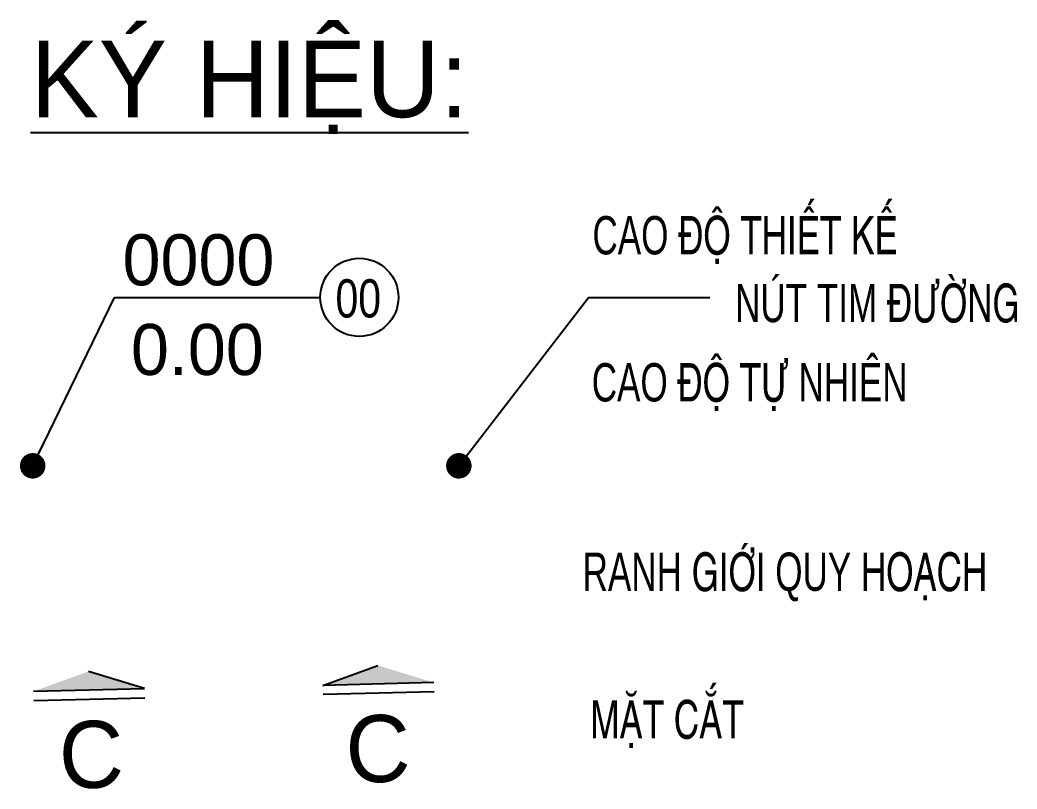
# Model space of a CAD drawing. Header units: metres. Extents: x 563124 to 573994, y 2062953 to 2068466.
# Drawn here: x 572459.32 to 572498.4, y 2065151.41 to 2065181.55 of the extents above; entities that cross this region are included whole.
import ezdxf
from ezdxf.enums import TextEntityAlignment as Align

# ---------------------------------------------------------------- set-up
doc = ezdxf.new("R2010")
doc.units = ezdxf.units.M
doc.layers.add('caodotimduong', color=5, linetype='CONTINUOUS', lineweight=15)
for name, color, linetype in [('CHUQUYHOACH', 254, 'CONTINUOUS'), ('MC', 7, 'CONTINUOUS'), ('Nut tim', 7, 'CONTINUOUS')]:
    doc.layers.add(name, color=color, linetype=linetype)
doc.styles.add('CHUSDD', font='VHAVANB.ttf')
doc.styles.add('solo', font='VHARIALN.ttf')
doc.styles.add('STYLE3', font='VHBODO.ttf', dxfattribs={"width": 0.8, "height": 2.2})
doc.styles.add('text', font='VHARIALN.ttf')
doc.styles.add('VnBlackH', font='VHBLACK.ttf')
doc.dimstyles.new('kichthuocnut', dxfattribs={"dimtxt": 1.1, "dimasz": 0.5, "dimexe": 0.5, "dimexo": 0.5, "dimgap": 0.5, "dimtad": 1, "dimzin": 0, "dimdsep": 46, "dimtxsty": 'solo', "dimblk": 'BOXFILLED', "dimcen": 0.09, "dimdle": 1, "dimclrd": 256, "dimclre": 256, "dimclrt": 7, "dimadec": 0, "dimazin": 0, "dimtfac": 1, "dimtix": 1, "dimtofl": 0, "dimtmove": 1, "dimatfit": 3, "dimldrblk": 'ARCHTICK', "dimfxl": 1, "dimtfill": 1, "dimtfillclr": 2, "dimtolj": 1, "dimtzin": 0, "dimlwd": -1, "dimlwe": -1, "dimarcsym": 0})

msp = doc.modelspace()

# ---------------------------------------------------------------- hatches: boundary and pattern name
at = {"layer": 'MC', "linetype": 'Continuous', "extrusion": (1.13665e-10, -4.39773e-09, 1)}
for points in [[(572462.01, 2065156.022), (572464.202, 2065155.354), (572459.856, 2065155.242)], [(572473.351, 2065156.255), (572471.197, 2065155.475), (572475.543, 2065155.587)]]:
    msp.add_hatch(color=6, dxfattribs=at).paths.add_polyline_path(points)

# ---------------------------------------------------------------- linework, layer by layer
at = {"layer": 'MC', "color": 6, "linetype": 'Continuous'}
for p, q in [((572464.202, 2065155.354, 0), (572462.01, 2065156.022, 0)), ((572471.197, 2065155.475, 0), (572473.351, 2065156.255, 0)), ((572475.543, 2065155.587, 0), (572471.197, 2065155.475, 0)), ((572459.856, 2065155.242, 0), (572464.202, 2065155.354, 0)), ((572475.552, 2065155.225, 0), (572471.206, 2065155.113, 0)), ((572459.866, 2065154.88, 0), (572464.211, 2065154.992, 0))]:
    msp.add_line(p, q, dxfattribs=at)
at = {"layer": 'Nut tim', "color": 5, "ltscale": 75}
msp.add_circle((572472.622, 2065170.683), 1.532, dxfattribs=at)

# ---------------------------------------------------------------- texts
at = {"layer": 'caodotimduong', "color": 7, "ltscale": 75, "style": 'STYLE3'}
for s, p in [('0000', (572466.317, 2065171.154)), ('0.00', (572466.273, 2065167.64))]:
    msp.add_text(s, height=2, rotation=360, dxfattribs=at).set_placement(p, align=Align.CENTER)
at = {"layer": 'CHUQUYHOACH', "color": 4, "linetype": 'Continuous', "style": 'CHUSDD'}
msp.add_text('%%Uký hiÖu:', height=3, dxfattribs=at).set_placement((572459.732, 2065177.744))
at = {"layer": 'MC', "style": 'VnBlackH'}
for p in [(572473.381, 2065151.686), (572462.148, 2065151.456)]:
    msp.add_text('c', height=2.625, rotation=1.4805, dxfattribs=at).set_placement(p, align=Align.CENTER)
at = {"layer": 'Nut tim', "color": 7, "ltscale": 75, "width": 0.8}
for s, style, p in [('cao ®é thiÕt kÕ', 'text', (572487.74, 2065172.368)), ('Nót tim ®\xadêng', 'text', (572492.924, 2065169.712)), ('00', 'STYLE3', (572472.58, 2065169.892)), ('cao ®é tù nhiªn', 'text', (572487.92, 2065166.604))]:
    msp.add_text(s, height=1.5, rotation=0, dxfattribs=dict(at, style=style)).set_placement(p, align=Align.CENTER)
at = {"layer": 'Nut tim', "color": 7, "ltscale": 75, "style": 'text', "width": 0.8}
for s, p in [('ranh giíi quy ho¹ch', (572481.372, 2065159.93)), ('mÆt c¾t', (572481.674, 2065154.145))]:
    msp.add_text(s, height=1.5, rotation=0, dxfattribs=at).set_placement(p, align=Align.MIDDLE_LEFT)

# ---------------------------------------------------------------- leaders
at = {"layer": 'Nut tim', "ltscale": 75}
for points in [[(572459.82, 2065164.08), (572463.031, 2065170.683), (572471.09, 2065170.683)], [(572476.522, 2065164.08), (572481.604, 2065170.683), (572486.352, 2065170.683)]]:
    msp.add_leader(points, dimstyle='kichthuocnut', override={"dimasz": 1, "dimclrd": 5, "dimldrblk": 'Dot'}, dxfattribs=at)

doc.saveas('drawing.dxf')
